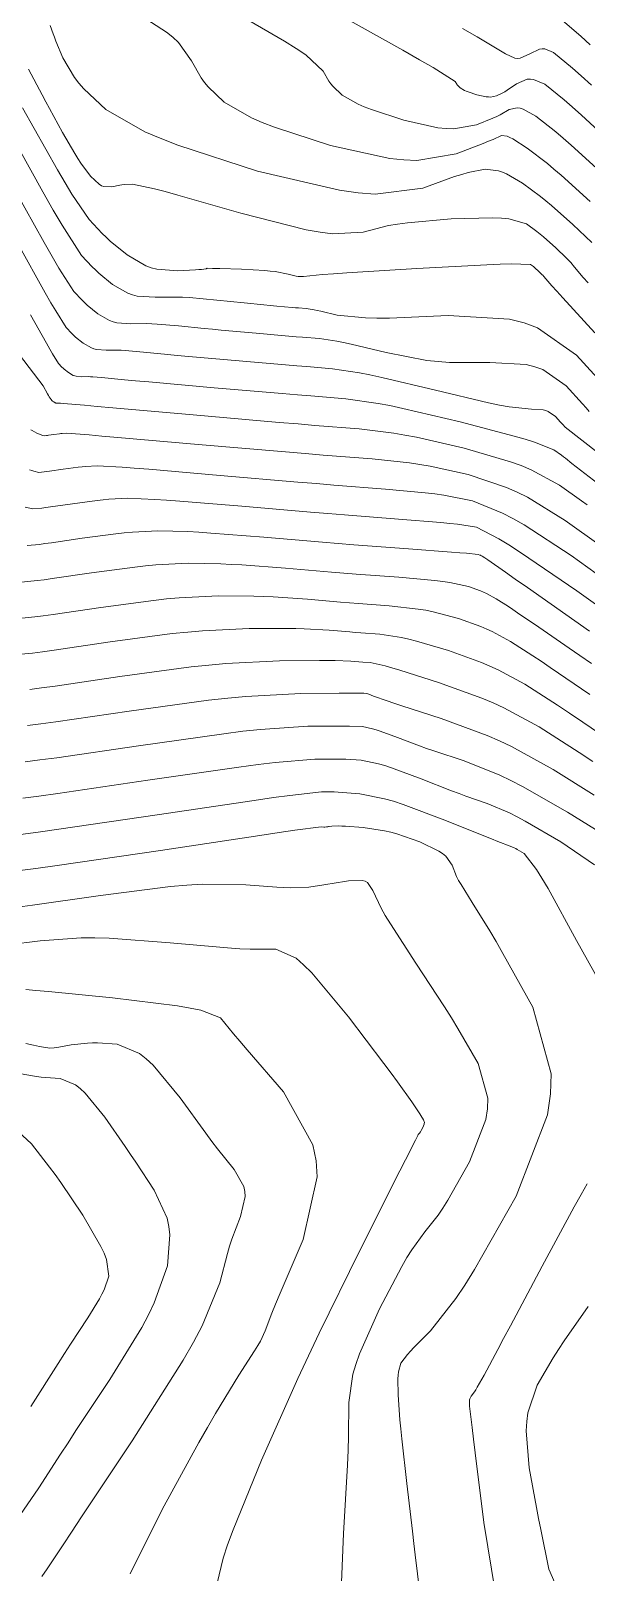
# Model space of a CAD drawing. Header units: millimetres. Extents: x 837475 to 838477, y 1189012 to 1191015.
# Drawn here: x 837939.46 to 837956.96, y 1189063.46 to 1189112.07 of the extents above; entities that cross this region are included whole.
import ezdxf

# ---------------------------------------------------------------- set-up
doc = ezdxf.new("R2010")
doc.units = ezdxf.units.MM
doc.header["$LTSCALE"] = 0.3
doc.layers.add('COTAS 10', color=7, linetype='Continuous', lineweight=9, true_color=0x6e3e2d)
doc.layers.add('COTAS INT', color=7, linetype='Continuous', lineweight=5, true_color=0x9fa19f)

msp = doc.modelspace()

# ---------------------------------------------------------------- linework, layer by layer
at = {"layer": 'COTAS 10'}
for points in [[(837940.067, 1189112.24), (837940.159, 1189111.968), (837940.199, 1189111.863), (837940.245, 1189111.745), (837940.463, 1189111.213), (837940.829, 1189110.59), (837940.969, 1189110.414), (837941.125, 1189110.237), (837941.826, 1189109.585), (837943.051, 1189108.886), (837943.537, 1189108.678), (837944.087, 1189108.465), (837946.602, 1189107.643), (837949.183, 1189107.037), (837949.775, 1189106.96), (837950.313, 1189106.921), (837951.812, 1189107.109), (837952.813, 1189107.47), (837953.038, 1189107.541), (837953.24, 1189107.599), (837953.779, 1189107.705), (837954.196, 1189107.652), (837954.322, 1189107.61), (837954.452, 1189107.557), (837954.956, 1189107.267), (837955.524, 1189106.842), (837955.693, 1189106.705), (837955.868, 1189106.558), (837956.544, 1189105.955), (837957.133, 1189105.394)], [(837957.088, 1189111.623), (837956.789, 1189111.894), (837956.212, 1189112.395)], [(837939.056, 1189105.343), (837939.913, 1189103.803), (837940.091, 1189103.492), (837940.242, 1189103.232), (837940.575, 1189102.711), (837940.755, 1189102.517), (837940.812, 1189102.464), (837940.87, 1189102.41), (837941.104, 1189102.217), (837941.369, 1189102.065), (837941.447, 1189102.037), (837941.528, 1189102.016), (837941.837, 1189101.994), (837942.196, 1189101.999), (837942.309, 1189101.995), (837942.426, 1189101.989), (837942.898, 1189101.948), (837943.666, 1189101.872), (837943.971, 1189101.843), (837944.316, 1189101.812), (837945.895, 1189101.671), (837947.486, 1189101.533), (837947.838, 1189101.503), (837948.152, 1189101.477), (837948.969, 1189101.412), (837949.811, 1189101.283), (837950.142, 1189101.216), (837950.515, 1189101.135), (837952.213, 1189100.73), (837953.878, 1189100.339), (837954.23, 1189100.266), (837954.535, 1189100.209), (837955.242, 1189100.132), (837955.6, 1189100.112), (837955.685, 1189100.09), (837955.763, 1189100.061), (837955.992, 1189099.9), (837956.153, 1189099.723), (837956.189, 1189099.684), (837956.22, 1189099.65), (837956.3, 1189099.563), (837957.345, 1189098.745)], [(837958.688, 1189092.956), (837956.666, 1189094.404), (837954.891, 1189095.614), (837954.522, 1189095.853), (837954.205, 1189096.05), (837953.502, 1189096.412), (837952.908, 1189096.506), (837952.66, 1189096.534), (837952.376, 1189096.562), (837951.05, 1189096.67), (837949.343, 1189096.8), (837948.819, 1189096.842), (837948.272, 1189096.887), (837946.11, 1189097.072), (837944.153, 1189097.234), (837943.735, 1189097.265), (837943.37, 1189097.289), (837942.501, 1189097.324), (837941.921, 1189097.295), (837941.738, 1189097.278), (837941.546, 1189097.258), (837940.774, 1189097.155), (837940.076, 1189097.052), (837939.93, 1189097.032), (837939.805, 1189097.016), (837939.525, 1189096.989), (837939.278, 1189097.044)], [(837957.174, 1189089.024), (837956.74, 1189089.311), (837955.475, 1189090.119), (837954.364, 1189090.716), (837954.027, 1189090.871), (837953.676, 1189091.02), (837952.302, 1189091.521), (837951.085, 1189091.902), (837950.834, 1189091.976), (837950.62, 1189092.037), (837950.155, 1189092.142), (837949.926, 1189092.159), (837949.794, 1189092.169), (837949.547, 1189092.19), (837949.048, 1189092.205), (837948.822, 1189092.207), (837948.559, 1189092.207), (837947.293, 1189092.198), (837945.6, 1189092.112), (837945.068, 1189092.064), (837944.508, 1189092.005), (837942.258, 1189091.704), (837940.22, 1189091.404), (837939.795, 1189091.346), (837939.43, 1189091.299)], [(837939.026, 1189085.578), (837939.611, 1189085.653), (837940.292, 1189085.745), (837943.544, 1189086.223), (837946.676, 1189086.696), (837947.282, 1189086.786), (837947.774, 1189086.857), (837948.606, 1189086.965), (837948.687, 1189086.959), (837948.706, 1189086.958), (837948.723, 1189086.958), (837948.771, 1189086.96), (837948.821, 1189086.967), (837948.839, 1189086.97), (837948.859, 1189086.974), (837948.947, 1189086.989), (837949.159, 1189086.993), (837949.257, 1189086.989), (837949.372, 1189086.983), (837949.929, 1189086.941), (837950.609, 1189086.838), (837950.801, 1189086.793), (837950.996, 1189086.741), (837951.713, 1189086.493), (837952.314, 1189086.2), (837952.435, 1189086.119), (837952.536, 1189086.039), (837952.737, 1189085.752), (837952.878, 1189085.398), (837952.941, 1189085.276), (837953.015, 1189085.143), (837953.371, 1189084.577), (837953.923, 1189083.685), (837954.12, 1189083.347), (837954.337, 1189082.97), (837955.283, 1189081.278), (837955.854, 1189079.178), (837955.835, 1189078.543), (837955.739, 1189077.884), (837954.755, 1189075.313), (837953.438, 1189073.006), (837953.132, 1189072.515), (837952.852, 1189072.087), (837952.055, 1189071.071), (837951.529, 1189070.549), (837951.419, 1189070.433), (837951.326, 1189070.328), (837951.122, 1189070.049), (837951.047, 1189069.773), (837951.035, 1189069.67), (837951.027, 1189069.556), (837951.03, 1189069.05), (837951.09, 1189068.268), (837951.118, 1189067.98), (837951.151, 1189067.662), (837951.308, 1189066.255), (837951.485, 1189064.75), (837951.531, 1189064.369), (837951.574, 1189064.003), (837951.718, 1189062.813)], [(837939.108, 1189065.248), (837939.713, 1189066.119), (837940.396, 1189067.182), (837940.629, 1189067.539), (837940.881, 1189067.923), (837941.949, 1189069.538), (837942.953, 1189071.177), (837943.164, 1189071.577), (837943.347, 1189071.954), (837943.766, 1189073.119), (837943.843, 1189074.102), (837943.809, 1189074.363), (837943.752, 1189074.62), (837943.346, 1189075.51), (837942.766, 1189076.387), (837942.599, 1189076.635), (837942.428, 1189076.885), (837941.788, 1189077.811), (837941.171, 1189078.57), (837941.015, 1189078.716), (837940.866, 1189078.833), (837940.382, 1189079.025), (837939.916, 1189079.055), (837939.779, 1189079.071), (837939.637, 1189079.09), (837939.093, 1189079.188)]]:
    msp.add_lwpolyline(points, dxfattribs=at)
at = {"layer": 'COTAS INT'}
for points in [[(837957.627, 1189107.423), (837956.488, 1189108.461), (837956.231, 1189108.686), (837956, 1189108.884), (837955.378, 1189109.373), (837954.971, 1189109.597), (837954.875, 1189109.626), (837954.787, 1189109.642), (837954.531, 1189109.584), (837954.247, 1189109.418), (837954.141, 1189109.367), (837954.023, 1189109.313), (837953.5, 1189109.098), (837952.784, 1189108.98), (837952.544, 1189108.988), (837952.287, 1189109.013), (837951.212, 1189109.249), (837950.19, 1189109.584), (837949.966, 1189109.67), (837949.769, 1189109.755), (837949.271, 1189110.039), (837948.979, 1189110.319), (837948.912, 1189110.4), (837948.85, 1189110.483), (837948.676, 1189110.798), (837948.122, 1189111.305), (837947.821, 1189111.51), (837947.457, 1189111.742), (837945.607, 1189112.813)], [(837958.168, 1189108.158), (837956.808, 1189109.405), (837956.517, 1189109.665), (837956.263, 1189109.887), (837955.656, 1189110.381), (837955.297, 1189110.536), (837955.2, 1189110.545), (837955.104, 1189110.539), (837954.766, 1189110.396), (837954.467, 1189110.192), (837954.396, 1189110.148), (837954.33, 1189110.109), (837954.135, 1189110.012), (837953.942, 1189109.98), (837953.877, 1189109.982), (837953.808, 1189109.989), (837953.517, 1189110.053), (837953.241, 1189110.143), (837953.181, 1189110.166), (837953.127, 1189110.189), (837952.993, 1189110.266), (837952.914, 1189110.342), (837952.896, 1189110.364), (837952.879, 1189110.386), (837952.832, 1189110.471), (837952.134, 1189110.911), (837951.707, 1189111.157), (837951.179, 1189111.458), (837948.426, 1189112.992)], [(837942.788, 1189112.634), (837943.734, 1189112.027), (837943.935, 1189111.862), (837944.11, 1189111.699), (837944.519, 1189111.125), (837944.821, 1189110.581), (837944.928, 1189110.437), (837945.044, 1189110.296), (837945.548, 1189109.812), (837946.41, 1189109.32), (837946.752, 1189109.174), (837947.138, 1189109.024), (837948.907, 1189108.446), (837950.767, 1189108.037), (837951.212, 1189107.994), (837951.625, 1189107.98), (837952.864, 1189108.184), (837953.716, 1189108.517), (837953.885, 1189108.586), (837954.026, 1189108.644), (837954.296, 1189108.771), (837954.47, 1189108.745), (837954.55, 1189108.708), (837954.644, 1189108.657), (837955.1, 1189108.366), (837955.737, 1189107.88), (837955.945, 1189107.707), (837956.168, 1189107.516), (837957.086, 1189106.689)], [(837957.128, 1189110.349), (837956.803, 1189110.644), (837956.526, 1189110.891), (837955.934, 1189111.388), (837955.652, 1189111.496), (837955.572, 1189111.497), (837955.49, 1189111.486), (837955.185, 1189111.342), (837954.877, 1189111.204), (837954.794, 1189111.197), (837954.711, 1189111.203), (837954.419, 1189111.337), (837953.526, 1189111.881), (837953.065, 1189112.145)], [(837957.021, 1189104.117), (837956.867, 1189104.291), (837956.595, 1189104.617), (837956.474, 1189104.763), (837956.415, 1189104.824), (837956.345, 1189104.894), (837956.003, 1189105.221), (837955.61, 1189105.571), (837955.508, 1189105.657), (837955.409, 1189105.737), (837955.079, 1189105.983), (837954.526, 1189106.137), (837954.287, 1189106.158), (837954.01, 1189106.17), (837952.7, 1189106.137), (837951.33, 1189106.015), (837951.016, 1189105.972), (837950.73, 1189105.924), (837949.932, 1189105.716), (837948.968, 1189105.664), (837948.577, 1189105.715), (837948.132, 1189105.794), (837946.078, 1189106.316), (837944.092, 1189106.886), (837943.69, 1189106.995), (837943.352, 1189107.084), (837942.664, 1189107.229), (837942.399, 1189107.222), (837942.328, 1189107.214), (837942.258, 1189107.204), (837942.01, 1189107.146), (837941.76, 1189107.153), (837941.688, 1189107.183), (837941.615, 1189107.226), (837941.34, 1189107.481), (837941.032, 1189107.895), (837940.938, 1189108.038), (837940.841, 1189108.194), (837940.457, 1189108.857), (837940.045, 1189109.616), (837939.929, 1189109.832), (837939.813, 1189110.05), (837939.388, 1189110.861)], [(837938.265, 1189109.813), (837939.84, 1189106.985), (837940.166, 1189106.415), (837940.445, 1189105.937), (837941.056, 1189104.979), (837941.388, 1189104.624), (837941.491, 1189104.525), (837941.598, 1189104.427), (837942.028, 1189104.071), (837942.515, 1189103.793), (837942.659, 1189103.742), (837942.807, 1189103.704), (837943.374, 1189103.663), (837944.034, 1189103.671), (837944.241, 1189103.664), (837944.457, 1189103.653), (837945.322, 1189103.578), (837946.179, 1189103.487), (837946.39, 1189103.465), (837946.59, 1189103.445), (837947.215, 1189103.387), (837947.692, 1189103.345), (837947.797, 1189103.336), (837947.891, 1189103.328), (837948.136, 1189103.309), (837948.388, 1189103.27), (837948.487, 1189103.25), (837948.599, 1189103.226), (837949.107, 1189103.105), (837950.005, 1189103.012), (837950.362, 1189103.006), (837950.765, 1189103.008), (837952.615, 1189103.086), (837954.547, 1189102.976), (837955.002, 1189102.859), (837955.424, 1189102.704), (837956.66, 1189101.834), (837957.531, 1189100.878)], [(837957.23, 1189102.543), (837956.229, 1189103.645), (837956.037, 1189103.857), (837955.882, 1189104.03), (837955.627, 1189104.317), (837955.593, 1189104.358), (837955.577, 1189104.375), (837955.557, 1189104.395), (837955.461, 1189104.486), (837955.351, 1189104.585), (837955.322, 1189104.609), (837955.295, 1189104.631), (837955.202, 1189104.7), (837954.6, 1189104.717), (837954.251, 1189104.706), (837953.824, 1189104.688), (837951.621, 1189104.569), (837949.421, 1189104.432), (837948.994, 1189104.403), (837948.647, 1189104.378), (837948.053, 1189104.322), (837947.93, 1189104.315), (837947.881, 1189104.322), (837947.825, 1189104.332), (837947.565, 1189104.398), (837947.154, 1189104.475), (837947.003, 1189104.492), (837946.836, 1189104.507), (837946.098, 1189104.546), (837945.417, 1189104.567), (837945.287, 1189104.571), (837945.182, 1189104.574), (837945.011, 1189104.577), (837945.003, 1189104.573), (837945, 1189104.572), (837944.997, 1189104.57), (837944.986, 1189104.561), (837944.841, 1189104.544), (837944.754, 1189104.537), (837944.647, 1189104.529), (837944.091, 1189104.494), (837943.427, 1189104.546), (837943.251, 1189104.594), (837943.079, 1189104.656), (837942.49, 1189104.999), (837941.963, 1189105.435), (837941.83, 1189105.556), (837941.704, 1189105.677), (837941.296, 1189106.113), (837940.75, 1189106.919), (837940.535, 1189107.273), (837940.294, 1189107.683), (837939.196, 1189109.636)], [(837938.66, 1189107.578), (837939.876, 1189105.394), (837940.128, 1189104.953), (837940.344, 1189104.584), (837940.815, 1189103.845), (837941.072, 1189103.571), (837941.151, 1189103.495), (837941.234, 1189103.419), (837941.566, 1189103.144), (837941.942, 1189102.929), (837942.053, 1189102.89), (837942.167, 1189102.86), (837942.606, 1189102.828), (837943.115, 1189102.835), (837943.275, 1189102.83), (837943.442, 1189102.821), (837944.11, 1189102.763), (837944.922, 1189102.679), (837945.18, 1189102.654), (837945.453, 1189102.629), (837946.555, 1189102.529), (837947.589, 1189102.439), (837947.818, 1189102.42), (837948.022, 1189102.403), (837948.552, 1189102.361), (837949.1, 1189102.277), (837949.315, 1189102.233), (837949.557, 1189102.181), (837950.66, 1189101.918), (837951.941, 1189101.675), (837952.296, 1189101.636), (837952.65, 1189101.609), (837953.928, 1189101.609), (837955.073, 1189101.544), (837955.344, 1189101.474), (837955.593, 1189101.383), (837956.326, 1189100.867), (837956.842, 1189100.3), (837956.955, 1189100.177), (837957.055, 1189100.067)], [(837939.451, 1189103.107), (837939.949, 1189102.212), (837940.053, 1189102.031), (837940.141, 1189101.88), (837940.334, 1189101.577), (837940.439, 1189101.464), (837940.472, 1189101.433), (837940.506, 1189101.402), (837940.642, 1189101.289), (837940.796, 1189101.201), (837940.842, 1189101.185), (837940.889, 1189101.173), (837941.068, 1189101.16), (837941.277, 1189101.162), (837941.343, 1189101.16), (837941.411, 1189101.157), (837941.685, 1189101.133), (837942.409, 1189101.064), (837942.761, 1189101.032), (837943.178, 1189100.995), (837945.234, 1189100.813), (837947.382, 1189100.626), (837947.858, 1189100.586), (837948.282, 1189100.551), (837949.385, 1189100.464), (837950.404, 1189100.319), (837950.775, 1189100.247), (837951.185, 1189100.161), (837952.989, 1189099.737), (837954.692, 1189099.289), (837955.039, 1189099.188), (837955.332, 1189099.097), (837955.939, 1189098.854), (837956.181, 1189098.68), (837956.245, 1189098.634), (837956.306, 1189098.588), (837956.512, 1189098.427), (837957.602, 1189097.583)], [(837956.987, 1189097.117), (837956.808, 1189097.249), (837956.121, 1189097.741), (837955.222, 1189098.227), (837954.91, 1189098.354), (837954.57, 1189098.479), (837953.117, 1189098.906), (837951.616, 1189099.248), (837951.246, 1189099.319), (837950.897, 1189099.38), (837949.801, 1189099.515), (837948.413, 1189099.625), (837947.878, 1189099.67), (837947.279, 1189099.72), (837944.574, 1189099.955), (837942.041, 1189100.178), (837941.551, 1189100.221), (837941.152, 1189100.257), (837940.473, 1189100.318), (837940.396, 1189100.325), (837940.377, 1189100.326), (837940.358, 1189100.326), (837940.3, 1189100.325), (837940.249, 1189100.329), (837940.236, 1189100.332), (837940.223, 1189100.337), (837940.18, 1189100.362), (837940.142, 1189100.393), (837940.132, 1189100.402), (837940.123, 1189100.411), (837940.094, 1189100.442), (837940.04, 1189100.527), (837940.015, 1189100.57), (837939.986, 1189100.621), (837939.846, 1189100.872), (837939.098, 1189101.846)], [(837939.456, 1189099.484), (837939.496, 1189099.459), (837939.647, 1189099.382), (837939.779, 1189099.328), (837939.807, 1189099.317), (837939.831, 1189099.309), (837939.889, 1189099.296), (837939.954, 1189099.303), (837939.984, 1189099.306), (837940.018, 1189099.311), (837940.181, 1189099.335), (837940.361, 1189099.359), (837940.406, 1189099.364), (837940.449, 1189099.368), (837940.585, 1189099.375), (837941.295, 1189099.322), (837941.7, 1189099.288), (837942.195, 1189099.246), (837944.736, 1189099.025), (837947.48, 1189098.787), (837948.104, 1189098.735), (837948.669, 1189098.688), (837950.218, 1189098.567), (837951.39, 1189098.441), (837951.718, 1189098.39), (837952.046, 1189098.334), (837953.245, 1189098.075), (837954.449, 1189097.669), (837954.78, 1189097.521), (837955.112, 1189097.356), (837956.302, 1189096.629), (837957.435, 1189095.818)], [(837939.416, 1189098.226), (837939.49, 1189098.198), (837939.554, 1189098.177), (837939.707, 1189098.143), (837939.879, 1189098.159), (837939.957, 1189098.169), (837940.047, 1189098.181), (837940.478, 1189098.245), (837940.954, 1189098.309), (837941.072, 1189098.321), (837941.185, 1189098.331), (837941.543, 1189098.349), (837942.333, 1189098.305), (837942.717, 1189098.276), (837943.174, 1189098.24), (837945.423, 1189098.049), (837947.876, 1189097.837), (837948.462, 1189097.788), (837949.006, 1189097.744), (837950.634, 1189097.618), (837951.883, 1189097.501), (837952.189, 1189097.462), (837952.477, 1189097.42), (837953.373, 1189097.244), (837954.327, 1189096.86), (837954.651, 1189096.687), (837955.001, 1189096.485), (837956.484, 1189095.517), (837958.061, 1189094.387)], [(837939.343, 1189095.836), (837939.73, 1189095.873), (837939.903, 1189095.895), (837940.104, 1189095.922), (837941.071, 1189096.064), (837942.139, 1189096.207), (837942.404, 1189096.235), (837942.657, 1189096.258), (837943.46, 1189096.299), (837944.408, 1189096.273), (837944.752, 1189096.253), (837945.132, 1189096.228), (837946.798, 1189096.096), (837948.651, 1189095.938), (837949.148, 1189095.898), (837949.639, 1189095.859), (837951.356, 1189095.73), (837952.712, 1189095.629), (837952.975, 1189095.609), (837953.19, 1189095.591), (837953.561, 1189095.554), (837953.612, 1189095.535), (837953.626, 1189095.529), (837953.638, 1189095.524), (837953.68, 1189095.501), (837953.73, 1189095.469), (837953.749, 1189095.456), (837953.769, 1189095.443), (837953.859, 1189095.381), (837954.414, 1189094.994), (837954.727, 1189094.775), (837955.11, 1189094.507), (837957.069, 1189093.136)], [(837939.161, 1189094.682), (837939.655, 1189094.729), (837939.876, 1189094.758), (837940.133, 1189094.793), (837941.368, 1189094.974), (837942.731, 1189095.157), (837943.07, 1189095.193), (837943.393, 1189095.222), (837944.418, 1189095.274), (837945.446, 1189095.256), (837945.77, 1189095.241), (837946.111, 1189095.223), (837947.485, 1189095.12), (837948.937, 1189094.996), (837949.326, 1189094.964), (837949.711, 1189094.934), (837951.055, 1189094.833), (837952.189, 1189094.731), (837952.44, 1189094.701), (837952.664, 1189094.669), (837953.246, 1189094.546), (837953.628, 1189094.406), (837953.726, 1189094.365), (837953.82, 1189094.322), (837954.128, 1189094.156), (837954.507, 1189093.912), (837954.646, 1189093.821), (837954.798, 1189093.718), (837955.469, 1189093.26), (837956.427, 1189092.596), (837956.761, 1189092.364), (837957.125, 1189092.111)], [(837938.979, 1189093.528), (837939.58, 1189093.586), (837939.849, 1189093.621), (837940.162, 1189093.663), (837941.664, 1189093.884), (837943.324, 1189094.106), (837943.736, 1189094.15), (837944.128, 1189094.185), (837945.376, 1189094.248), (837946.483, 1189094.24), (837946.787, 1189094.23), (837947.09, 1189094.217), (837948.173, 1189094.143), (837949.222, 1189094.054), (837949.504, 1189094.031), (837949.782, 1189094.009), (837950.755, 1189093.936), (837951.666, 1189093.833), (837951.904, 1189093.793), (837952.138, 1189093.747), (837952.932, 1189093.537), (837953.644, 1189093.278), (837953.826, 1189093.2), (837954.001, 1189093.12), (837954.577, 1189092.81), (837955.284, 1189092.356), (837955.542, 1189092.185), (837955.827, 1189091.994), (837957.078, 1189091.139)], [(837958.688, 1189089.018), (837956.856, 1189090.269), (837956.439, 1189090.549), (837956.061, 1189090.799), (837955.026, 1189091.465), (837954.183, 1189091.918), (837953.926, 1189092.035), (837953.66, 1189092.149), (837952.617, 1189092.529), (837951.611, 1189092.824), (837951.369, 1189092.884), (837951.143, 1189092.935), (837950.455, 1189093.039), (837949.854, 1189093.084), (837949.682, 1189093.098), (837949.508, 1189093.112), (837948.86, 1189093.167), (837948.069, 1189093.211), (837947.805, 1189093.218), (837947.521, 1189093.223), (837946.334, 1189093.223), (837944.864, 1189093.149), (837944.402, 1189093.107), (837943.916, 1189093.056), (837941.961, 1189092.794), (837940.191, 1189092.534), (837939.822, 1189092.483), (837939.505, 1189092.443), (837938.797, 1189092.375)], [(837957.217, 1189087.961), (837955.924, 1189088.774), (837954.607, 1189089.495), (837954.227, 1189089.674), (837953.84, 1189089.844), (837952.387, 1189090.384), (837951.15, 1189090.785), (837950.9, 1189090.868), (837950.689, 1189090.938), (837950.259, 1189091.088), (837950.108, 1189091.144), (837950.074, 1189091.155), (837950.042, 1189091.165), (837949.954, 1189091.183), (837949.608, 1189091.184), (837949.414, 1189091.183), (837949.177, 1189091.182), (837947.966, 1189091.17), (837946.231, 1189091.075), (837945.663, 1189091.02), (837945.057, 1189090.954), (837942.554, 1189090.613), (837940.249, 1189090.274), (837939.768, 1189090.209), (837939.355, 1189090.156)], [(837939.281, 1189089.013), (837939.741, 1189089.072), (837940.278, 1189089.145), (837942.851, 1189089.523), (837945.536, 1189089.902), (837946.144, 1189089.976), (837946.693, 1189090.035), (837948.185, 1189090.137), (837949.124, 1189090.142), (837949.324, 1189090.141), (837949.498, 1189090.14), (837949.913, 1189090.125), (837950.23, 1189090.06), (837950.344, 1189090.026), (837950.468, 1189089.986), (837951.009, 1189089.783), (837951.704, 1189089.518), (837951.926, 1189089.439), (837952.16, 1189089.358), (837953.111, 1189089.041), (837954.24, 1189088.591), (837954.587, 1189088.425), (837954.948, 1189088.241), (837956.372, 1189087.428), (837957.694, 1189086.611)], [(837957.218, 1189085.761), (837956.156, 1189086.49), (837955.042, 1189087.139), (837954.78, 1189087.279), (837954.539, 1189087.401), (837953.836, 1189087.698), (837953.17, 1189087.93), (837952.952, 1189088.011), (837952.719, 1189088.099), (837951.759, 1189088.478), (837950.827, 1189088.828), (837950.613, 1189088.898), (837950.418, 1189088.956), (837949.871, 1189089.068), (837949.389, 1189089.095), (837949.234, 1189089.099), (837949.071, 1189089.103), (837948.403, 1189089.103), (837947.155, 1189088.996), (837946.625, 1189088.931), (837946.015, 1189088.851), (837943.148, 1189088.433), (837940.307, 1189088.015), (837939.714, 1189087.935), (837939.206, 1189087.869)], [(837939.131, 1189086.726), (837939.687, 1189086.798), (837940.336, 1189086.886), (837943.444, 1189087.343), (837946.494, 1189087.799), (837947.106, 1189087.886), (837947.617, 1189087.956), (837948.621, 1189088.07), (837949.017, 1189088.063), (837949.145, 1189088.058), (837949.28, 1189088.05), (837949.83, 1189088.01), (837950.606, 1189087.851), (837950.883, 1189087.769), (837951.187, 1189087.67), (837952.509, 1189087.173), (837953.734, 1189086.679), (837953.978, 1189086.582), (837954.179, 1189086.502), (837954.56, 1189086.356), (837954.694, 1189086.299), (837954.74, 1189086.276), (837954.789, 1189086.249), (837955.001, 1189086.126), (837955.399, 1189085.616), (837955.566, 1189085.347), (837955.758, 1189085.021), (837956.655, 1189083.381), (837957.605, 1189081.684)], [(837949.223, 1189062.619), (837949.313, 1189064.677), (837949.438, 1189066.837), (837949.459, 1189067.312), (837949.473, 1189067.733), (837949.477, 1189068.808), (837949.603, 1189069.703), (837949.696, 1189070.01), (837949.814, 1189070.343), (837950.446, 1189071.762), (837951.15, 1189073.1), (837951.312, 1189073.382), (837951.461, 1189073.626), (837951.88, 1189074.188), (837952.295, 1189074.717), (837952.44, 1189074.939), (837952.599, 1189075.195), (837953.285, 1189076.396), (837953.797, 1189077.734), (837953.847, 1189078.076), (837953.857, 1189078.407), (837953.56, 1189079.5), (837952.919, 1189080.602), (837952.712, 1189080.938), (837952.493, 1189081.288), (837951.595, 1189082.664), (837950.79, 1189083.907), (837950.63, 1189084.172), (837950.496, 1189084.404), (837950.236, 1189084.958), (837950.067, 1189085.207), (837949.99, 1189085.247), (837949.899, 1189085.273), (837949.465, 1189085.262), (837948.958, 1189085.174), (837948.822, 1189085.152), (837948.689, 1189085.132), (837948.223, 1189085.066), (837947.641, 1189085.042), (837947.435, 1189085.047), (837947.209, 1189085.057), (837946.229, 1189085.136), (837944.853, 1189085.153), (837944.377, 1189085.124), (837943.86, 1189085.08), (837941.651, 1189084.798), (837939.51, 1189084.492), (837939.037, 1189084.432)], [(837938.729, 1189083.239), (837939.757, 1189083.374), (837941.043, 1189083.464), (837941.472, 1189083.463), (837941.931, 1189083.45), (837943.852, 1189083.308), (837945.654, 1189083.145), (837946.04, 1189083.119), (837946.375, 1189083.102), (837947.176, 1189083.109), (837947.819, 1189082.819), (837948.055, 1189082.614), (837948.316, 1189082.356), (837949.47, 1189080.973), (837950.579, 1189079.506), (837950.812, 1189079.195), (837951.012, 1189078.925), (837951.467, 1189078.29), (837951.673, 1189077.98), (837951.716, 1189077.914), (837951.753, 1189077.857), (837951.836, 1189077.721), (837951.86, 1189077.636), (837951.859, 1189077.61), (837951.855, 1189077.583), (837951.815, 1189077.478), (837951.761, 1189077.384), (837951.749, 1189077.364), (837951.737, 1189077.346), (837951.705, 1189077.305), (837951.67, 1189077.257), (837951.657, 1189077.235), (837951.642, 1189077.209), (837951.579, 1189077.087), (837951.263, 1189076.461), (837951.091, 1189076.118), (837949.814, 1189073.584), (837948.546, 1189070.993), (837948.208, 1189070.278), (837947.877, 1189069.564), (837946.731, 1189066.993), (837945.833, 1189064.797), (837945.658, 1189064.319), (837945.515, 1189063.898), (837945.262, 1189062.847)], [(837942.59, 1189063.41), (837943.6, 1189065.437), (837944.75, 1189067.546), (837945.022, 1189068.027), (837945.274, 1189068.464), (837946.014, 1189069.669), (837946.511, 1189070.441), (837946.61, 1189070.604), (837946.691, 1189070.746), (837946.845, 1189071.075), (837947.054, 1189071.63), (837947.17, 1189071.914), (837947.312, 1189072.254), (837948.038, 1189073.952), (837948.485, 1189075.923), (837948.451, 1189076.435), (837948.35, 1189076.933), (837947.417, 1189078.61), (837946.276, 1189079.929), (837946.043, 1189080.202), (837945.847, 1189080.434), (837945.44, 1189080.937), (837944.814, 1189081.18), (837944.48, 1189081.249), (837944.076, 1189081.317), (837942.036, 1189081.567), (837940.012, 1189081.767), (837939.617, 1189081.804), (837939.295, 1189081.832)], [(837939.303, 1189080.128), (837939.537, 1189080.08), (837939.728, 1189080.041), (837940.058, 1189079.98), (837940.19, 1189079.996), (837940.257, 1189080.007), (837940.336, 1189080.02), (837940.732, 1189080.089), (837941.246, 1189080.146), (837941.4, 1189080.151), (837941.56, 1189080.152), (837942.179, 1189080.115), (837942.881, 1189079.815), (837943.092, 1189079.648), (837943.311, 1189079.446), (837944.163, 1189078.416), (837944.972, 1189077.3), (837945.164, 1189077.044), (837945.342, 1189076.811), (837945.87, 1189076.159), (837946.166, 1189075.627), (837946.198, 1189075.469), (837946.208, 1189075.307), (837946.067, 1189074.681), (837945.795, 1189073.961), (837945.724, 1189073.739), (837945.654, 1189073.507), (837945.418, 1189072.587), (837944.856, 1189071.224), (837944.582, 1189070.712), (837944.256, 1189070.142), (837942.649, 1189067.6), (837941.056, 1189065.202), (837940.739, 1189064.724), (837940.476, 1189064.326), (837939.973, 1189063.56), (837939.808, 1189063.322)], [(837938.923, 1189077.478), (837939.478, 1189076.97), (837940.048, 1189076.233), (837940.22, 1189075.996), (837940.398, 1189075.744), (837941.092, 1189074.713), (837941.666, 1189073.734), (837941.768, 1189073.515), (837941.845, 1189073.319), (837941.92, 1189072.798), (837941.765, 1189072.368), (837941.698, 1189072.229), (837941.62, 1189072.081), (837941.249, 1189071.476), (837940.706, 1189070.645), (837940.519, 1189070.355), (837940.317, 1189070.038), (837939.453, 1189068.679)], [(837956.991, 1189075.707), (837956.799, 1189075.369), (837956.581, 1189074.977), (837955.571, 1189073.106), (837954.571, 1189071.226), (837954.359, 1189070.828), (837954.174, 1189070.482), (837953.741, 1189069.676), (837953.526, 1189069.293), (837953.479, 1189069.215), (837953.438, 1189069.149), (837953.338, 1189069.009), (837953.29, 1189068.924), (837953.283, 1189068.892), (837953.279, 1189068.856), (837953.284, 1189068.694), (837953.365, 1189068.018), (837953.409, 1189067.658), (837953.462, 1189067.222), (837953.73, 1189065.023), (837954.106, 1189062.79)], [(837956.264, 1189062.446), (837955.78, 1189063.551), (837955.526, 1189064.801), (837955.458, 1189065.147), (837955.392, 1189065.494), (837955.165, 1189066.751), (837955.07, 1189067.917), (837955.088, 1189068.207), (837955.125, 1189068.482), (837955.417, 1189069.358), (837955.916, 1189070.215), (837956.083, 1189070.478), (837956.263, 1189070.752), (837957.021, 1189071.838)]]:
    msp.add_lwpolyline(points, dxfattribs=at)

doc.saveas('drawing.dxf')
